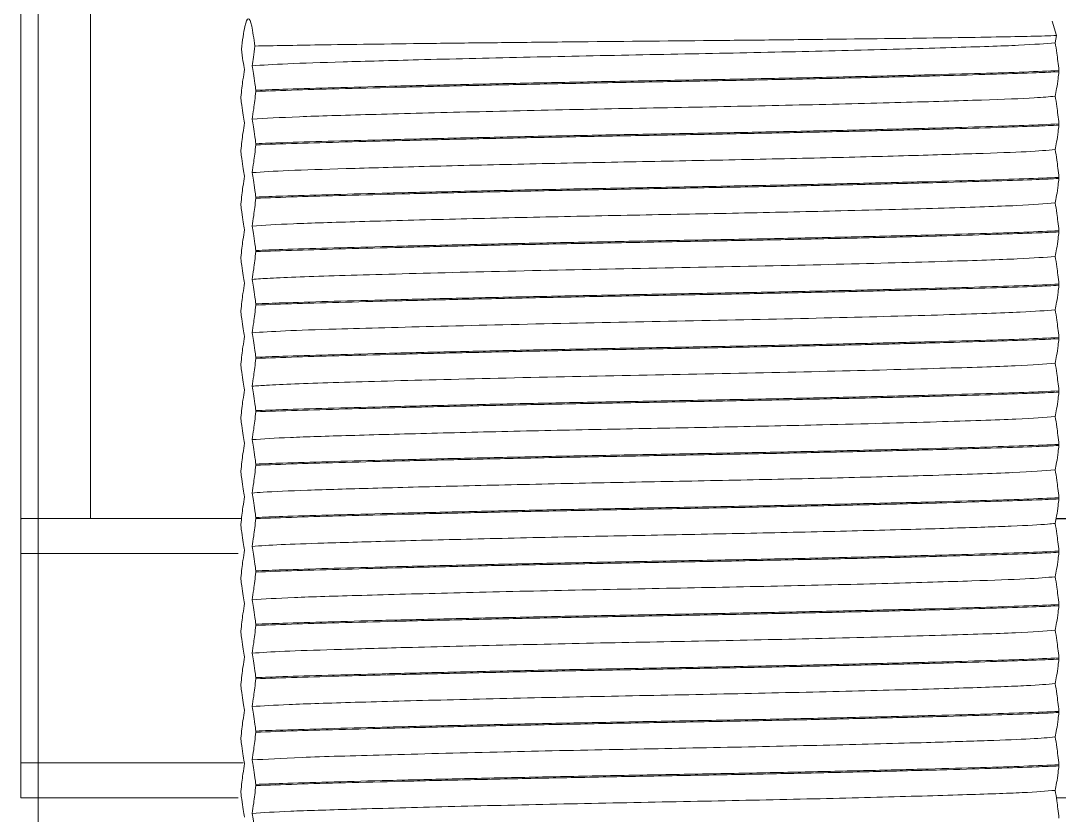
# Model space of a CAD drawing. Extents: x 500 to 100500, y -14500 to 21140.
# Drawn here: x 8970.5 to 9000.21, y -6839.53 to -6816.79 of the extents above; entities that cross this region are included whole.
import ezdxf

# ---------------------------------------------------------------- set-up
doc = ezdxf.new("R2010")
doc.units = 0
doc.linetypes.add('SLD-Solid', pattern=[0])
doc.layers.add('M06SMMF-001B', color=7, linetype='CONTINUOUS')
doc.layers.add('MODEL', color=7, linetype='SLD-Solid', lineweight=15)

# ---------------------------------------------------------------- blocks, each defined once
blk = doc.blocks.new('KA$Cbf7906b1')
at = {"layer": 'MODEL'}
blk.add_line((167.501, 120.6), (167.501, 60.6), dxfattribs=at)
blk = doc.blocks.new('KA$C03f0ad08')
at = {"layer": 'MODEL', "color": 4}
for p, q in [((166, 162.6), (166, 187.6)), ((168, 162.6), (168, 187.6)), ((138.489, 176.829), (138.364, 176.421)), ((138.364, 176.421), (138.405, 176.213)), ((138.297, 175.384), (138.297, 175.418)), ((161.275, 174.82), (161.275, 174.854)), ((161.703, 174.654), (161.703, 174.62)), ((138.297, 173.856), (138.297, 173.89)), ((161.275, 173.291), (161.275, 173.325)), ((161.703, 173.126), (161.703, 173.092)), ((138.297, 172.328), (138.297, 172.361)), ((161.275, 171.763), (161.275, 171.797)), ((161.703, 171.597), (161.703, 171.564)), ((138.297, 170.799), (138.297, 170.833)), ((161.275, 170.235), (161.275, 170.269)), ((161.703, 170.069), (161.703, 170.035)), ((138.297, 169.271), (138.297, 169.305)), ((161.275, 168.707), (161.275, 168.74)), ((161.703, 168.541), (161.703, 168.507)), ((138.297, 167.743), (138.297, 167.777)), ((161.275, 167.178), (161.275, 167.212)), ((161.703, 167.012), (161.703, 166.979)), ((138.297, 166.214), (138.297, 166.248)), ((161.275, 165.65), (161.275, 165.684)), ((161.703, 165.484), (161.703, 165.45)), ((138.297, 164.686), (138.297, 164.72)), ((161.275, 164.122), (161.275, 164.155)), ((161.703, 163.956), (161.703, 163.922)), ((138.297, 163.158), (138.297, 163.192)), ((109.56, 162.6), (138.377, 162.6)), ((138.379, 162.59), (124.511, 162.59)), ((161.275, 162.593), (161.275, 162.627)), ((161.684, 162.6), (166, 162.6)), ((166, 162.6), (168, 162.6)), ((167.98, 162.59), (167.98, 162.6)), ((168, 162.59), (167.98, 162.59)), ((168, 161.6), (168, 162.59)), ((161.703, 162.428), (161.703, 162.394)), ((138.297, 161.63), (138.297, 161.663)), ((161.782, 161.6), (168, 161.6)), ((168, 161.6), (168, 155.6)), ((161.275, 161.065), (161.275, 161.099)), ((161.703, 160.899), (161.703, 160.865)), ((138.297, 160.101), (138.297, 160.135)), ((161.275, 159.537), (161.275, 159.571)), ((161.703, 159.371), (161.703, 159.337)), ((138.297, 158.573), (138.297, 158.607)), ((161.275, 158.008), (161.275, 158.042)), ((161.703, 157.843), (161.703, 157.809)), ((138.297, 157.045), (138.297, 157.078)), ((161.275, 156.48), (161.275, 156.514)), ((161.703, 156.314), (161.703, 156.281)), ((138.297, 155.516), (138.297, 155.55)), ((161.637, 155.6), (168, 155.6)), ((168, 155.6), (168, 154.6)), ((161.275, 154.952), (161.275, 154.986)), ((138.37, 154.6), (124.529, 154.6)), ((161.703, 154.786), (161.703, 154.752)), ((168, 154.6), (161.78, 154.6))]:
    blk.add_line(p, q, dxfattribs=at)
for points, knots in [([(161.301, 176.119), (161.331, 176.333), (161.392, 176.767), (161.49, 176.969), (161.591, 176.755), (161.656, 176.272), (161.689, 176.027)], [0, 0, 0, 0, 0.239274, 0.48511, 0.738176, 1, 1, 1, 1]), ([(138.405, 176.213), (138.389, 176.119), (138.362, 175.966), (138.326, 175.686), (138.307, 175.507), (138.297, 175.418)], [0, 0, 0, 0, 0.440715, 0.720095, 1, 1, 1, 1]), ([(138.364, 176.421), (138.581, 176.413), (138.988, 176.398), (140.047, 176.379), (141.733, 176.352), (143.949, 176.323), (146.462, 176.294), (149.112, 176.268), (151.884, 176.243), (154.501, 176.215), (156.361, 176.193), (158.033, 176.172), (159.863, 176.147), (160.745, 176.13), (161.301, 176.119)], [0, 0, 0, 0, 0.0761134, 0.1431808, 0.2102505, 0.3440621, 0.4113081, 0.4785542, 0.6125513, 0.6803199, 0.7480886, 0.8160441, 0.8839995, 1, 1, 1, 1]), ([(138.405, 176.213), (138.689, 176.189), (139.255, 176.142), (141.298, 176.076), (143.998, 176), (147.151, 175.927), (150.431, 175.866), (153.69, 175.798), (156.57, 175.729), (158.827, 175.665), (160.493, 175.612), (161.084, 175.573), (161.383, 175.554)], [0, 0, 0, 0, 0.107479, 0.21406, 0.324666, 0.428511, 0.528324, 0.630655, 0.735401, 0.825065, 0.91145, 1, 1, 1, 1]), ([(161.383, 175.554), (161.369, 175.632), (161.341, 175.79), (161.314, 176.009), (161.301, 176.119)], [0, 0, 0, 0, 0.498891, 1, 1, 1, 1]), ([(161.689, 176.027), (161.673, 175.91), (161.643, 175.676), (161.611, 175.524), (161.595, 175.448)], [0, 0, 0, 0, 0.498577, 1, 1, 1, 1]), ([(138.297, 175.418), (138.605, 175.404), (139.194, 175.378), (140.498, 175.337), (142.003, 175.295), (143.746, 175.251), (145.662, 175.209), (147.704, 175.168), (149.809, 175.13), (151.92, 175.091), (153.978, 175.049), (155.92, 175.006), (157.699, 174.963), (159.249, 174.921), (160.454, 174.886), (161.028, 174.863), (161.275, 174.854)], [0, 0, 0, 0, 0.078879, 0.151094, 0.223309, 0.295526, 0.367743, 0.439964, 0.512185, 0.584401, 0.656616, 0.728832, 0.801048, 0.873269, 0.94549, 1, 1, 1, 1]), ([(138.297, 175.384), (138.305, 175.319), (138.326, 175.141), (138.362, 174.89), (138.391, 174.753), (138.405, 174.684)], [0, 0, 0, 0, 0.222516, 0.610328, 1, 1, 1, 1]), ([(161.275, 174.82), (160.907, 174.834), (160.201, 174.86), (158.75, 174.901), (157.121, 174.943), (155.279, 174.986), (153.292, 175.029), (151.21, 175.07), (149.094, 175.108), (147.004, 175.147), (144.997, 175.189), (143.136, 175.232), (141.464, 175.275), (140.045, 175.317), (138.978, 175.352), (138.502, 175.375), (138.297, 175.384)], [0, 0, 0, 0, 0.078879, 0.151094, 0.223309, 0.295526, 0.367743, 0.439964, 0.512185, 0.584401, 0.656616, 0.728832, 0.801048, 0.873269, 0.94549, 1, 1, 1, 1]), ([(161.275, 174.854), (161.283, 174.919), (161.304, 175.097), (161.34, 175.348), (161.369, 175.485), (161.383, 175.554)], [0, 0, 0, 0, 0.222516, 0.610328, 1, 1, 1, 1]), ([(161.595, 175.448), (161.611, 175.355), (161.638, 175.202), (161.674, 174.922), (161.693, 174.743), (161.703, 174.654)], [0, 0, 0, 0, 0.440715, 0.720095, 1, 1, 1, 1]), ([(161.383, 174.025), (161.367, 174.119), (161.34, 174.272), (161.305, 174.552), (161.285, 174.731), (161.275, 174.82)], [0, 0, 0, 0, 0.440715, 0.720095, 1, 1, 1, 1]), ([(138.405, 174.684), (138.389, 174.591), (138.362, 174.437), (138.326, 174.157), (138.307, 173.979), (138.297, 173.89)], [0, 0, 0, 0, 0.4407152, 0.7200952, 1, 1, 1, 1]), ([(138.405, 174.684), (138.575, 174.668), (138.979, 174.63), (140.428, 174.575), (142.734, 174.505), (145.649, 174.432), (148.866, 174.366), (152.161, 174.304), (155.324, 174.232), (158.053, 174.159), (160.251, 174.095), (160.995, 174.049), (161.383, 174.025)], [0, 0, 0, 0, 0.072165, 0.171754, 0.275136, 0.379826, 0.481696, 0.581799, 0.685905, 0.790259, 0.890843, 1, 1, 1, 1]), ([(161.703, 174.62), (161.695, 174.555), (161.674, 174.376), (161.638, 174.126), (161.609, 173.989), (161.595, 173.92)], [0, 0, 0, 0, 0.222516, 0.610328, 1, 1, 1, 1]), ([(138.297, 173.89), (138.605, 173.876), (139.194, 173.85), (140.498, 173.808), (142.003, 173.766), (143.746, 173.723), (145.662, 173.68), (147.704, 173.639), (149.809, 173.601), (151.92, 173.562), (153.978, 173.52), (155.92, 173.477), (157.699, 173.434), (159.249, 173.393), (160.454, 173.357), (161.028, 173.335), (161.275, 173.325)], [0, 0, 0, 0, 0.078879, 0.151094, 0.223309, 0.295526, 0.367743, 0.439964, 0.512185, 0.584401, 0.656616, 0.728832, 0.801048, 0.873269, 0.94549, 1, 1, 1, 1]), ([(138.297, 173.856), (138.305, 173.791), (138.326, 173.612), (138.362, 173.362), (138.391, 173.225), (138.405, 173.156)], [0, 0, 0, 0, 0.222516, 0.610328, 1, 1, 1, 1]), ([(161.275, 173.291), (160.907, 173.305), (160.201, 173.332), (158.75, 173.373), (157.121, 173.415), (155.279, 173.458), (153.292, 173.501), (151.21, 173.542), (149.094, 173.58), (147.004, 173.619), (144.997, 173.661), (143.136, 173.704), (141.464, 173.747), (140.045, 173.789), (138.978, 173.824), (138.502, 173.846), (138.297, 173.856)], [0, 0, 0, 0, 0.078879, 0.151094, 0.223309, 0.295526, 0.367743, 0.439964, 0.512185, 0.584401, 0.656616, 0.728832, 0.801048, 0.873269, 0.94549, 1, 1, 1, 1]), ([(161.275, 173.325), (161.283, 173.39), (161.304, 173.569), (161.34, 173.82), (161.369, 173.957), (161.383, 174.025)], [0, 0, 0, 0, 0.222516, 0.610328, 1, 1, 1, 1]), ([(161.595, 173.92), (161.611, 173.826), (161.638, 173.673), (161.674, 173.393), (161.693, 173.215), (161.703, 173.126)], [0, 0, 0, 0, 0.440715, 0.720095, 1, 1, 1, 1]), ([(161.383, 172.497), (161.367, 172.591), (161.34, 172.744), (161.305, 173.024), (161.285, 173.202), (161.275, 173.291)], [0, 0, 0, 0, 0.440715, 0.720095, 1, 1, 1, 1]), ([(138.405, 173.156), (138.389, 173.062), (138.362, 172.909), (138.326, 172.629), (138.307, 172.451), (138.297, 172.361)], [0, 0, 0, 0, 0.4407152, 0.7200952, 1, 1, 1, 1]), ([(138.405, 173.156), (138.634, 173.136), (139.084, 173.096), (140.611, 173.042), (142.672, 172.979), (145.231, 172.914), (148.046, 172.853), (150.96, 172.799), (153.836, 172.738), (156.515, 172.673), (158.744, 172.611), (160.47, 172.557), (161.077, 172.517), (161.383, 172.497)], [0, 0, 0, 0, 0.091286, 0.179862, 0.27187, 0.365016, 0.45637, 0.54473, 0.636124, 0.729273, 0.821249, 0.909801, 1, 1, 1, 1]), ([(161.703, 173.092), (161.695, 173.027), (161.674, 172.848), (161.638, 172.597), (161.609, 172.46), (161.595, 172.392)], [0, 0, 0, 0, 0.222516, 0.610328, 1, 1, 1, 1]), ([(138.297, 172.361), (138.605, 172.348), (139.194, 172.321), (140.498, 172.28), (142.003, 172.238), (143.746, 172.195), (145.662, 172.152), (147.704, 172.111), (149.809, 172.073), (151.92, 172.034), (153.978, 171.992), (155.92, 171.949), (157.699, 171.906), (159.249, 171.864), (160.454, 171.829), (161.028, 171.807), (161.275, 171.797)], [0, 0, 0, 0, 0.078879, 0.151094, 0.223309, 0.295526, 0.367743, 0.439964, 0.512185, 0.584401, 0.656616, 0.728832, 0.801048, 0.873269, 0.94549, 1, 1, 1, 1]), ([(161.275, 171.763), (160.907, 171.777), (160.201, 171.803), (158.75, 171.844), (157.121, 171.887), (155.279, 171.93), (153.292, 171.973), (151.21, 172.014), (149.094, 172.052), (147.004, 172.091), (144.997, 172.133), (143.136, 172.176), (141.464, 172.219), (140.045, 172.26), (138.978, 172.296), (138.502, 172.318), (138.297, 172.328)], [0, 0, 0, 0, 0.078879, 0.151094, 0.223309, 0.295526, 0.367743, 0.439964, 0.512185, 0.584401, 0.656616, 0.728832, 0.801048, 0.873269, 0.94549, 1, 1, 1, 1]), ([(138.297, 172.328), (138.305, 172.263), (138.326, 172.084), (138.362, 171.833), (138.391, 171.696), (138.405, 171.628)], [0, 0, 0, 0, 0.2225156, 0.6103284, 1, 1, 1, 1]), ([(161.275, 171.797), (161.283, 171.862), (161.304, 172.041), (161.34, 172.291), (161.369, 172.428), (161.383, 172.497)], [0, 0, 0, 0, 0.2225156, 0.6103284, 1, 1, 1, 1]), ([(161.595, 172.392), (161.611, 172.298), (161.638, 172.145), (161.674, 171.865), (161.693, 171.687), (161.703, 171.597)], [0, 0, 0, 0, 0.440715, 0.720095, 1, 1, 1, 1]), ([(161.383, 170.969), (161.367, 171.062), (161.34, 171.216), (161.305, 171.496), (161.285, 171.674), (161.275, 171.763)], [0, 0, 0, 0, 0.440715, 0.720095, 1, 1, 1, 1]), ([(138.405, 171.628), (138.389, 171.534), (138.362, 171.381), (138.326, 171.101), (138.307, 170.922), (138.297, 170.833)], [0, 0, 0, 0, 0.440715, 0.720095, 1, 1, 1, 1]), ([(138.405, 171.628), (138.705, 171.603), (139.303, 171.555), (141.491, 171.485), (144.243, 171.409), (147.23, 171.341), (150.129, 171.287), (153.03, 171.228), (155.874, 171.162), (158.368, 171.094), (160.361, 171.034), (161.04, 170.99), (161.383, 170.969)], [0, 0, 0, 0, 0.111764, 0.223071, 0.338366, 0.430574, 0.519332, 0.609779, 0.702781, 0.803886, 0.901135, 1, 1, 1, 1]), ([(161.703, 171.564), (161.695, 171.498), (161.674, 171.32), (161.638, 171.069), (161.609, 170.932), (161.595, 170.864)], [0, 0, 0, 0, 0.222516, 0.610328, 1, 1, 1, 1]), ([(161.275, 170.269), (161.283, 170.334), (161.304, 170.512), (161.34, 170.763), (161.369, 170.9), (161.383, 170.969)], [0, 0, 0, 0, 0.222516, 0.610328, 1, 1, 1, 1]), ([(161.595, 170.864), (161.611, 170.77), (161.638, 170.617), (161.674, 170.337), (161.693, 170.158), (161.703, 170.069)], [0, 0, 0, 0, 0.440715, 0.720095, 1, 1, 1, 1]), ([(138.297, 170.833), (138.605, 170.819), (139.194, 170.793), (140.498, 170.752), (142.003, 170.71), (143.746, 170.667), (145.662, 170.624), (147.704, 170.583), (149.809, 170.545), (151.92, 170.506), (153.978, 170.464), (155.92, 170.421), (157.699, 170.378), (159.249, 170.336), (160.454, 170.301), (161.028, 170.278), (161.275, 170.269)], [0, 0, 0, 0, 0.078879, 0.151094, 0.223309, 0.295526, 0.367743, 0.439964, 0.512185, 0.584401, 0.656616, 0.728832, 0.801048, 0.873269, 0.94549, 1, 1, 1, 1]), ([(138.297, 170.799), (138.305, 170.734), (138.326, 170.556), (138.362, 170.305), (138.391, 170.168), (138.405, 170.099)], [0, 0, 0, 0, 0.222516, 0.610328, 1, 1, 1, 1]), ([(161.275, 170.235), (160.907, 170.249), (160.201, 170.275), (158.75, 170.316), (157.121, 170.358), (155.279, 170.402), (153.292, 170.444), (151.21, 170.485), (149.094, 170.523), (147.004, 170.562), (144.997, 170.604), (143.136, 170.647), (141.464, 170.69), (140.045, 170.732), (138.978, 170.767), (138.502, 170.79), (138.297, 170.799)], [0, 0, 0, 0, 0.078879, 0.151094, 0.223309, 0.295526, 0.367743, 0.439964, 0.512185, 0.584401, 0.656616, 0.728832, 0.801048, 0.873269, 0.94549, 1, 1, 1, 1]), ([(138.405, 170.099), (138.389, 170.006), (138.362, 169.852), (138.326, 169.573), (138.307, 169.394), (138.297, 169.305)], [0, 0, 0, 0, 0.440715, 0.720095, 1, 1, 1, 1]), ([(138.405, 170.099), (138.698, 170.075), (139.282, 170.028), (141.473, 169.957), (144.543, 169.872), (148.313, 169.791), (152.25, 169.718), (155.964, 169.632), (159, 169.548), (160.699, 169.49), (161.224, 169.452), (161.383, 169.44)], [0, 0, 0, 0, 0.1100219, 0.2193881, 0.3432602, 0.4651842, 0.583786, 0.7073276, 0.8300192, 0.9483369, 1, 1, 1, 1]), ([(161.383, 169.44), (161.367, 169.534), (161.34, 169.687), (161.305, 169.967), (161.285, 170.146), (161.275, 170.235)], [0, 0, 0, 0, 0.440715, 0.720095, 1, 1, 1, 1]), ([(161.703, 170.035), (161.695, 169.97), (161.674, 169.791), (161.638, 169.541), (161.609, 169.404), (161.595, 169.335)], [0, 0, 0, 0, 0.222516, 0.610328, 1, 1, 1, 1]), ([(161.275, 168.74), (161.283, 168.806), (161.304, 168.984), (161.34, 169.235), (161.369, 169.372), (161.383, 169.44)], [0, 0, 0, 0, 0.222516, 0.610328, 1, 1, 1, 1]), ([(138.297, 169.305), (138.605, 169.291), (139.194, 169.265), (140.498, 169.224), (142.003, 169.181), (143.746, 169.138), (145.662, 169.095), (147.704, 169.054), (149.809, 169.016), (151.92, 168.977), (153.978, 168.935), (155.92, 168.892), (157.699, 168.85), (159.249, 168.808), (160.454, 168.772), (161.028, 168.75), (161.275, 168.74)], [0, 0, 0, 0, 0.078879, 0.151094, 0.223309, 0.295526, 0.367743, 0.439964, 0.512185, 0.584401, 0.656616, 0.728832, 0.801048, 0.873269, 0.94549, 1, 1, 1, 1]), ([(161.275, 168.707), (160.907, 168.72), (160.201, 168.747), (158.75, 168.788), (157.121, 168.83), (155.279, 168.873), (153.292, 168.916), (151.21, 168.957), (149.094, 168.995), (147.004, 169.034), (144.997, 169.076), (143.136, 169.119), (141.464, 169.162), (140.045, 169.204), (138.978, 169.239), (138.502, 169.261), (138.297, 169.271)], [0, 0, 0, 0, 0.078879, 0.151094, 0.223309, 0.295526, 0.367743, 0.439964, 0.512185, 0.584401, 0.656616, 0.728832, 0.801048, 0.873269, 0.94549, 1, 1, 1, 1]), ([(138.297, 169.271), (138.305, 169.206), (138.326, 169.027), (138.362, 168.777), (138.391, 168.64), (138.405, 168.571)], [0, 0, 0, 0, 0.2225156, 0.6103284, 1, 1, 1, 1]), ([(161.595, 169.335), (161.611, 169.242), (161.638, 169.088), (161.674, 168.808), (161.693, 168.63), (161.703, 168.541)], [0, 0, 0, 0, 0.440715, 0.720095, 1, 1, 1, 1]), ([(138.405, 168.571), (138.389, 168.477), (138.362, 168.324), (138.326, 168.044), (138.307, 167.866), (138.297, 167.777)], [0, 0, 0, 0, 0.440715, 0.720095, 1, 1, 1, 1]), ([(138.405, 168.571), (138.679, 168.548), (139.265, 168.499), (141.489, 168.428), (144.674, 168.341), (148.459, 168.26), (152.394, 168.186), (156.091, 168.1), (158.793, 168.025), (160.549, 167.968), (161.103, 167.931), (161.383, 167.912)], [0, 0, 0, 0, 0.104418, 0.223855, 0.347761, 0.469467, 0.588169, 0.711785, 0.834297, 0.916, 1, 1, 1, 1]), ([(161.383, 167.912), (161.367, 168.006), (161.34, 168.159), (161.305, 168.439), (161.285, 168.617), (161.275, 168.707)], [0, 0, 0, 0, 0.440715, 0.720095, 1, 1, 1, 1]), ([(161.703, 168.507), (161.695, 168.442), (161.674, 168.263), (161.638, 168.013), (161.609, 167.876), (161.595, 167.807)], [0, 0, 0, 0, 0.222516, 0.610328, 1, 1, 1, 1]), ([(161.275, 167.212), (161.283, 167.277), (161.304, 167.456), (161.34, 167.706), (161.369, 167.843), (161.383, 167.912)], [0, 0, 0, 0, 0.2225156, 0.6103284, 1, 1, 1, 1]), ([(138.297, 167.777), (138.605, 167.763), (139.194, 167.736), (140.498, 167.695), (142.003, 167.653), (143.746, 167.61), (145.662, 167.567), (147.704, 167.526), (149.809, 167.488), (151.92, 167.449), (153.978, 167.407), (155.92, 167.364), (157.699, 167.321), (159.249, 167.279), (160.454, 167.244), (161.028, 167.222), (161.275, 167.212)], [0, 0, 0, 0, 0.078879, 0.151094, 0.223309, 0.295526, 0.367743, 0.439964, 0.512185, 0.584401, 0.656616, 0.728832, 0.801048, 0.873269, 0.94549, 1, 1, 1, 1]), ([(161.275, 167.178), (160.907, 167.192), (160.201, 167.219), (158.75, 167.26), (157.121, 167.302), (155.279, 167.345), (153.292, 167.388), (151.21, 167.429), (149.094, 167.467), (147.004, 167.506), (144.997, 167.548), (143.136, 167.591), (141.464, 167.634), (140.045, 167.675), (138.978, 167.711), (138.502, 167.733), (138.297, 167.743)], [0, 0, 0, 0, 0.078879, 0.1510942, 0.2233094, 0.2955263, 0.3677432, 0.439964, 0.5121848, 0.5844005, 0.6566163, 0.7288322, 0.8010482, 0.8732691, 0.9454899, 1, 1, 1, 1]), ([(138.297, 167.743), (138.305, 167.678), (138.326, 167.499), (138.362, 167.248), (138.391, 167.111), (138.405, 167.043)], [0, 0, 0, 0, 0.222516, 0.610328, 1, 1, 1, 1]), ([(161.595, 167.807), (161.611, 167.713), (161.638, 167.56), (161.674, 167.28), (161.693, 167.102), (161.703, 167.012)], [0, 0, 0, 0, 0.440715, 0.720095, 1, 1, 1, 1]), ([(138.405, 167.043), (138.389, 166.949), (138.362, 166.796), (138.326, 166.516), (138.307, 166.338), (138.297, 166.248)], [0, 0, 0, 0, 0.440715, 0.720095, 1, 1, 1, 1]), ([(138.405, 167.043), (138.714, 167.018), (139.33, 166.969), (141.642, 166.895), (144.807, 166.809), (148.604, 166.729), (152.538, 166.655), (156.217, 166.569), (159.191, 166.486), (160.769, 166.43), (161.254, 166.393), (161.383, 166.384)], [0, 0, 0, 0, 0.11431, 0.228434, 0.352409, 0.473934, 0.592801, 0.716528, 0.838896, 0.95731, 1, 1, 1, 1]), ([(161.383, 166.384), (161.367, 166.477), (161.34, 166.631), (161.305, 166.911), (161.285, 167.089), (161.275, 167.178)], [0, 0, 0, 0, 0.440715, 0.720095, 1, 1, 1, 1]), ([(161.703, 166.979), (161.695, 166.913), (161.674, 166.735), (161.638, 166.484), (161.609, 166.347), (161.595, 166.279)], [0, 0, 0, 0, 0.222516, 0.610328, 1, 1, 1, 1]), ([(161.275, 165.684), (161.283, 165.749), (161.304, 165.928), (161.34, 166.178), (161.369, 166.315), (161.383, 166.384)], [0, 0, 0, 0, 0.222516, 0.610328, 1, 1, 1, 1]), ([(138.297, 166.248), (138.605, 166.234), (139.194, 166.208), (140.498, 166.167), (142.003, 166.125), (143.746, 166.082), (145.662, 166.039), (147.704, 165.998), (149.809, 165.96), (151.92, 165.921), (153.978, 165.879), (155.92, 165.836), (157.699, 165.793), (159.249, 165.751), (160.454, 165.716), (161.028, 165.693), (161.275, 165.684)], [0, 0, 0, 0, 0.078879, 0.151094, 0.223309, 0.295526, 0.367743, 0.439964, 0.512185, 0.584401, 0.656616, 0.728832, 0.801048, 0.873269, 0.94549, 1, 1, 1, 1]), ([(138.297, 166.214), (138.305, 166.149), (138.326, 165.971), (138.362, 165.72), (138.391, 165.583), (138.405, 165.515)], [0, 0, 0, 0, 0.222516, 0.610328, 1, 1, 1, 1]), ([(161.275, 165.65), (160.907, 165.664), (160.201, 165.69), (158.75, 165.731), (157.121, 165.774), (155.279, 165.817), (153.292, 165.859), (151.21, 165.9), (149.094, 165.938), (147.004, 165.977), (144.997, 166.019), (143.136, 166.062), (141.464, 166.105), (140.045, 166.147), (138.978, 166.182), (138.502, 166.205), (138.297, 166.214)], [0, 0, 0, 0, 0.078879, 0.151094, 0.223309, 0.295526, 0.367743, 0.439964, 0.512185, 0.584401, 0.656616, 0.728832, 0.801048, 0.873269, 0.94549, 1, 1, 1, 1]), ([(161.595, 166.279), (161.611, 166.185), (161.638, 166.032), (161.674, 165.752), (161.693, 165.573), (161.703, 165.484)], [0, 0, 0, 0, 0.440715, 0.720095, 1, 1, 1, 1]), ([(138.405, 165.515), (138.389, 165.421), (138.362, 165.268), (138.326, 164.988), (138.307, 164.809), (138.297, 164.72)], [0, 0, 0, 0, 0.440715, 0.720095, 1, 1, 1, 1]), ([(138.405, 165.515), (138.709, 165.49), (139.336, 165.439), (141.697, 165.365), (144.68, 165.285), (147.797, 165.216), (150.707, 165.163), (153.592, 165.102), (156.321, 165.037), (158.629, 164.973), (160.436, 164.917), (161.065, 164.876), (161.383, 164.855)], [0, 0, 0, 0, 0.112909, 0.232712, 0.356591, 0.448275, 0.536725, 0.627899, 0.721076, 0.815781, 0.906907, 1, 1, 1, 1]), ([(161.383, 164.855), (161.367, 164.949), (161.34, 165.102), (161.305, 165.382), (161.285, 165.561), (161.275, 165.65)], [0, 0, 0, 0, 0.440715, 0.720095, 1, 1, 1, 1]), ([(161.703, 165.45), (161.695, 165.385), (161.674, 165.207), (161.638, 164.956), (161.609, 164.819), (161.595, 164.75)], [0, 0, 0, 0, 0.222516, 0.610328, 1, 1, 1, 1]), ([(138.297, 164.72), (138.605, 164.706), (139.194, 164.68), (140.498, 164.639), (142.003, 164.596), (143.746, 164.553), (145.662, 164.51), (147.704, 164.47), (149.809, 164.432), (151.92, 164.393), (153.978, 164.351), (155.92, 164.308), (157.699, 164.265), (159.249, 164.223), (160.454, 164.188), (161.028, 164.165), (161.275, 164.155)], [0, 0, 0, 0, 0.078879, 0.151094, 0.223309, 0.295526, 0.367743, 0.439964, 0.512185, 0.584401, 0.656616, 0.728832, 0.801048, 0.873269, 0.94549, 1, 1, 1, 1]), ([(161.275, 164.122), (160.907, 164.135), (160.201, 164.162), (158.75, 164.203), (157.121, 164.245), (155.279, 164.288), (153.292, 164.331), (151.21, 164.372), (149.094, 164.41), (147.004, 164.449), (144.997, 164.491), (143.136, 164.534), (141.464, 164.577), (140.045, 164.619), (138.978, 164.654), (138.502, 164.677), (138.297, 164.686)], [0, 0, 0, 0, 0.078879, 0.151094, 0.223309, 0.295526, 0.367743, 0.439964, 0.512185, 0.584401, 0.656616, 0.728832, 0.801048, 0.873269, 0.94549, 1, 1, 1, 1]), ([(138.297, 164.686), (138.305, 164.621), (138.326, 164.442), (138.362, 164.192), (138.391, 164.055), (138.405, 163.986)], [0, 0, 0, 0, 0.222516, 0.610328, 1, 1, 1, 1]), ([(161.275, 164.155), (161.283, 164.221), (161.304, 164.399), (161.34, 164.65), (161.369, 164.787), (161.383, 164.855)], [0, 0, 0, 0, 0.222516, 0.610328, 1, 1, 1, 1]), ([(161.595, 164.75), (161.611, 164.657), (161.638, 164.503), (161.674, 164.223), (161.693, 164.045), (161.703, 163.956)], [0, 0, 0, 0, 0.440715, 0.720095, 1, 1, 1, 1]), ([(161.383, 163.327), (161.367, 163.421), (161.34, 163.574), (161.305, 163.854), (161.285, 164.032), (161.275, 164.122)], [0, 0, 0, 0, 0.440715, 0.720095, 1, 1, 1, 1]), ([(138.405, 163.986), (138.389, 163.892), (138.362, 163.739), (138.326, 163.459), (138.307, 163.281), (138.297, 163.192)], [0, 0, 0, 0, 0.440715, 0.720095, 1, 1, 1, 1]), ([(138.405, 163.986), (138.729, 163.961), (139.378, 163.909), (141.611, 163.84), (144.237, 163.768), (146.984, 163.705), (149.877, 163.65), (152.784, 163.591), (155.56, 163.527), (157.986, 163.464), (159.881, 163.406), (160.923, 163.362), (161.284, 163.335), (161.383, 163.327)], [0, 0, 0, 0, 0.118415, 0.237154, 0.330255, 0.422638, 0.51162, 0.6017, 0.694569, 0.787353, 0.877192, 0.966375, 1, 1, 1, 1]), ([(161.703, 163.922), (161.695, 163.857), (161.674, 163.678), (161.638, 163.428), (161.609, 163.291), (161.595, 163.222)], [0, 0, 0, 0, 0.222516, 0.610328, 1, 1, 1, 1]), ([(138.297, 163.192), (138.605, 163.178), (139.194, 163.151), (140.498, 163.11), (142.003, 163.068), (143.746, 163.025), (145.662, 162.982), (147.704, 162.941), (149.809, 162.903), (151.92, 162.864), (153.978, 162.822), (155.92, 162.779), (157.699, 162.736), (159.249, 162.695), (160.454, 162.659), (161.028, 162.637), (161.275, 162.627)], [0, 0, 0, 0, 0.078879, 0.151094, 0.223309, 0.295526, 0.367743, 0.439964, 0.512185, 0.584401, 0.656616, 0.728832, 0.801048, 0.873269, 0.94549, 1, 1, 1, 1]), ([(161.275, 162.593), (160.907, 162.607), (160.201, 162.634), (158.75, 162.675), (157.121, 162.717), (155.279, 162.76), (153.292, 162.803), (151.21, 162.844), (149.094, 162.882), (147.004, 162.921), (144.997, 162.963), (143.136, 163.006), (141.464, 163.049), (140.045, 163.091), (138.978, 163.126), (138.502, 163.148), (138.297, 163.158)], [0, 0, 0, 0, 0.078879, 0.151094, 0.223309, 0.295526, 0.367743, 0.439964, 0.512185, 0.584401, 0.656616, 0.728832, 0.801048, 0.873269, 0.94549, 1, 1, 1, 1]), ([(138.297, 163.158), (138.305, 163.093), (138.326, 162.914), (138.362, 162.663), (138.391, 162.527), (138.405, 162.458)], [0, 0, 0, 0, 0.222516, 0.610328, 1, 1, 1, 1]), ([(161.275, 162.627), (161.283, 162.692), (161.304, 162.871), (161.34, 163.122), (161.369, 163.258), (161.383, 163.327)], [0, 0, 0, 0, 0.2225156, 0.6103284, 1, 1, 1, 1]), ([(161.595, 163.222), (161.611, 163.128), (161.638, 162.975), (161.674, 162.695), (161.693, 162.517), (161.703, 162.428)], [0, 0, 0, 0, 0.440715, 0.720095, 1, 1, 1, 1]), ([(161.383, 161.799), (161.367, 161.893), (161.34, 162.046), (161.305, 162.326), (161.285, 162.504), (161.275, 162.593)], [0, 0, 0, 0, 0.440715, 0.720095, 1, 1, 1, 1]), ([(138.405, 162.458), (138.389, 162.364), (138.362, 162.211), (138.326, 161.931), (138.307, 161.753), (138.297, 161.663)], [0, 0, 0, 0, 0.440715, 0.720095, 1, 1, 1, 1]), ([(138.405, 162.458), (138.471, 162.451), (138.717, 162.423), (139.565, 162.38), (141.253, 162.322), (143.514, 162.258), (146.184, 162.194), (149.05, 162.136), (151.966, 162.081), (154.796, 162.017), (157.348, 161.953), (159.278, 161.896), (160.655, 161.849), (161.138, 161.816), (161.383, 161.799)], [0, 0, 0, 0, 0.032478, 0.121658, 0.211395, 0.304108, 0.396942, 0.487023, 0.575916, 0.668221, 0.761279, 0.852172, 0.924917, 1, 1, 1, 1]), ([(161.703, 162.394), (161.695, 162.329), (161.674, 162.15), (161.638, 161.899), (161.609, 161.762), (161.595, 161.694)], [0, 0, 0, 0, 0.222516, 0.610328, 1, 1, 1, 1]), ([(138.297, 161.663), (138.605, 161.65), (139.194, 161.623), (140.498, 161.582), (142.003, 161.54), (143.746, 161.497), (145.662, 161.454), (147.704, 161.413), (149.809, 161.375), (151.92, 161.336), (153.978, 161.294), (155.92, 161.251), (157.699, 161.208), (159.249, 161.166), (160.454, 161.131), (161.028, 161.109), (161.275, 161.099)], [0, 0, 0, 0, 0.078879, 0.151094, 0.223309, 0.295526, 0.367743, 0.439964, 0.512185, 0.584401, 0.656616, 0.728832, 0.801048, 0.873269, 0.94549, 1, 1, 1, 1]), ([(161.275, 161.099), (161.283, 161.164), (161.304, 161.343), (161.34, 161.593), (161.369, 161.73), (161.383, 161.799)], [0, 0, 0, 0, 0.222516, 0.610328, 1, 1, 1, 1]), ([(161.595, 161.694), (161.611, 161.6), (161.638, 161.447), (161.674, 161.167), (161.693, 160.988), (161.703, 160.899)], [0, 0, 0, 0, 0.440715, 0.720095, 1, 1, 1, 1]), ([(161.275, 161.065), (160.907, 161.079), (160.201, 161.105), (158.75, 161.146), (157.121, 161.189), (155.279, 161.232), (153.292, 161.275), (151.21, 161.315), (149.094, 161.353), (147.004, 161.393), (144.997, 161.435), (143.136, 161.478), (141.464, 161.52), (140.045, 161.562), (138.978, 161.597), (138.502, 161.62), (138.297, 161.63)], [0, 0, 0, 0, 0.078879, 0.151094, 0.223309, 0.295526, 0.367743, 0.439964, 0.512185, 0.584401, 0.656616, 0.728832, 0.801048, 0.873269, 0.94549, 1, 1, 1, 1]), ([(138.297, 161.63), (138.305, 161.564), (138.326, 161.386), (138.362, 161.135), (138.391, 160.998), (138.405, 160.93)], [0, 0, 0, 0, 0.222516, 0.610328, 1, 1, 1, 1]), ([(161.383, 160.271), (161.367, 160.364), (161.34, 160.517), (161.305, 160.797), (161.285, 160.976), (161.275, 161.065)], [0, 0, 0, 0, 0.440715, 0.720095, 1, 1, 1, 1]), ([(138.405, 160.93), (138.389, 160.836), (138.362, 160.683), (138.326, 160.403), (138.307, 160.224), (138.297, 160.135)], [0, 0, 0, 0, 0.440715, 0.720095, 1, 1, 1, 1]), ([(138.405, 160.93), (138.642, 160.909), (139.11, 160.868), (140.765, 160.81), (143.1, 160.74), (146.073, 160.668), (149.313, 160.603), (152.586, 160.54), (155.683, 160.468), (158.306, 160.397), (160.343, 160.336), (161.035, 160.293), (161.383, 160.271)], [0, 0, 0, 0, 0.09373, 0.185528, 0.289322, 0.393859, 0.495046, 0.595703, 0.698536, 0.801118, 0.899799, 1, 1, 1, 1]), ([(161.703, 160.865), (161.695, 160.8), (161.674, 160.622), (161.638, 160.371), (161.609, 160.234), (161.595, 160.165)], [0, 0, 0, 0, 0.222516, 0.610328, 1, 1, 1, 1]), ([(161.275, 159.571), (161.283, 159.636), (161.304, 159.814), (161.34, 160.065), (161.369, 160.202), (161.383, 160.271)], [0, 0, 0, 0, 0.222516, 0.610328, 1, 1, 1, 1]), ([(161.595, 160.165), (161.611, 160.072), (161.638, 159.919), (161.674, 159.639), (161.693, 159.46), (161.703, 159.371)], [0, 0, 0, 0, 0.440715, 0.720095, 1, 1, 1, 1]), ([(138.297, 160.135), (138.605, 160.121), (139.194, 160.095), (140.498, 160.054), (142.003, 160.011), (143.746, 159.968), (145.662, 159.926), (147.704, 159.885), (149.809, 159.847), (151.92, 159.808), (153.978, 159.766), (155.92, 159.723), (157.699, 159.68), (159.249, 159.638), (160.454, 159.603), (161.028, 159.58), (161.275, 159.571)], [0, 0, 0, 0, 0.078879, 0.1510942, 0.2233094, 0.2955263, 0.3677432, 0.439964, 0.5121848, 0.5844005, 0.6566163, 0.7288322, 0.8010482, 0.8732691, 0.9454899, 1, 1, 1, 1]), ([(138.297, 160.101), (138.305, 160.036), (138.326, 159.857), (138.362, 159.607), (138.391, 159.47), (138.405, 159.401)], [0, 0, 0, 0, 0.222516, 0.610328, 1, 1, 1, 1]), ([(161.275, 159.537), (160.907, 159.551), (160.201, 159.577), (158.75, 159.618), (157.121, 159.66), (155.279, 159.703), (153.292, 159.746), (151.21, 159.787), (149.094, 159.825), (147.004, 159.864), (144.997, 159.906), (143.136, 159.949), (141.464, 159.992), (140.045, 160.034), (138.978, 160.069), (138.502, 160.092), (138.297, 160.101)], [0, 0, 0, 0, 0.078879, 0.1510942, 0.2233094, 0.2955263, 0.3677432, 0.439964, 0.5121848, 0.5844005, 0.6566163, 0.7288322, 0.8010482, 0.8732691, 0.9454899, 1, 1, 1, 1]), ([(138.405, 159.401), (138.389, 159.308), (138.362, 159.154), (138.326, 158.874), (138.307, 158.696), (138.297, 158.607)], [0, 0, 0, 0, 0.440715, 0.720095, 1, 1, 1, 1]), ([(138.405, 159.401), (138.711, 159.377), (139.323, 159.327), (141.574, 159.256), (144.483, 159.177), (147.756, 159.104), (151.048, 159.043), (154.279, 158.973), (157.022, 158.905), (159.085, 158.845), (160.569, 158.797), (161.109, 158.761), (161.383, 158.742)], [0, 0, 0, 0, 0.113553, 0.226847, 0.344089, 0.447363, 0.546944, 0.650037, 0.754786, 0.837595, 0.917636, 1, 1, 1, 1]), ([(161.383, 158.742), (161.367, 158.836), (161.34, 158.989), (161.305, 159.269), (161.285, 159.447), (161.275, 159.537)], [0, 0, 0, 0, 0.4407152, 0.7200952, 1, 1, 1, 1]), ([(161.703, 159.337), (161.695, 159.272), (161.674, 159.093), (161.638, 158.843), (161.609, 158.706), (161.595, 158.637)], [0, 0, 0, 0, 0.222516, 0.610328, 1, 1, 1, 1]), ([(161.275, 158.042), (161.283, 158.107), (161.304, 158.286), (161.34, 158.537), (161.369, 158.674), (161.383, 158.742)], [0, 0, 0, 0, 0.222516, 0.610328, 1, 1, 1, 1]), ([(138.297, 158.607), (138.605, 158.593), (139.194, 158.567), (140.498, 158.525), (142.003, 158.483), (143.746, 158.44), (145.662, 158.397), (147.704, 158.356), (149.809, 158.318), (151.92, 158.279), (153.978, 158.237), (155.92, 158.194), (157.699, 158.151), (159.249, 158.11), (160.454, 158.074), (161.028, 158.052), (161.275, 158.042)], [0, 0, 0, 0, 0.078879, 0.151094, 0.223309, 0.295526, 0.367743, 0.439964, 0.512185, 0.584401, 0.656616, 0.728832, 0.801048, 0.873269, 0.94549, 1, 1, 1, 1]), ([(161.275, 158.008), (160.907, 158.022), (160.201, 158.049), (158.75, 158.09), (157.121, 158.132), (155.279, 158.175), (153.292, 158.218), (151.21, 158.259), (149.094, 158.297), (147.004, 158.336), (144.997, 158.378), (143.136, 158.421), (141.464, 158.464), (140.045, 158.506), (138.978, 158.541), (138.502, 158.563), (138.297, 158.573)], [0, 0, 0, 0, 0.078879, 0.151094, 0.223309, 0.295526, 0.367743, 0.439964, 0.512185, 0.584401, 0.656616, 0.728832, 0.801048, 0.873269, 0.94549, 1, 1, 1, 1]), ([(138.297, 158.573), (138.305, 158.508), (138.326, 158.329), (138.362, 158.079), (138.391, 157.942), (138.405, 157.873)], [0, 0, 0, 0, 0.222516, 0.610328, 1, 1, 1, 1]), ([(161.595, 158.637), (161.611, 158.543), (161.638, 158.39), (161.674, 158.11), (161.693, 157.932), (161.703, 157.843)], [0, 0, 0, 0, 0.440715, 0.720095, 1, 1, 1, 1]), ([(138.405, 157.873), (138.389, 157.779), (138.362, 157.626), (138.326, 157.346), (138.307, 157.168), (138.297, 157.078)], [0, 0, 0, 0, 0.440715, 0.720095, 1, 1, 1, 1]), ([(138.405, 157.873), (138.632, 157.853), (139.11, 157.811), (140.809, 157.752), (143.24, 157.68), (146.232, 157.608), (149.48, 157.543), (152.767, 157.479), (155.878, 157.407), (158.497, 157.335), (160.425, 157.276), (161.074, 157.234), (161.383, 157.214)], [0, 0, 0, 0, 0.090793, 0.190686, 0.294618, 0.399082, 0.5, 0.600918, 0.705382, 0.809314, 0.909207, 1, 1, 1, 1]), ([(161.383, 157.214), (161.367, 157.308), (161.34, 157.461), (161.305, 157.741), (161.285, 157.919), (161.275, 158.008)], [0, 0, 0, 0, 0.440715, 0.720095, 1, 1, 1, 1]), ([(161.703, 157.809), (161.695, 157.744), (161.674, 157.565), (161.638, 157.314), (161.609, 157.177), (161.595, 157.109)], [0, 0, 0, 0, 0.222516, 0.610328, 1, 1, 1, 1]), ([(161.275, 156.514), (161.283, 156.579), (161.304, 156.758), (161.34, 157.008), (161.369, 157.145), (161.383, 157.214)], [0, 0, 0, 0, 0.222516, 0.610328, 1, 1, 1, 1]), ([(138.297, 157.078), (138.605, 157.065), (139.194, 157.038), (140.498, 156.997), (142.003, 156.955), (143.746, 156.912), (145.662, 156.869), (147.704, 156.828), (149.809, 156.79), (151.92, 156.751), (153.978, 156.709), (155.92, 156.666), (157.699, 156.623), (159.249, 156.581), (160.454, 156.546), (161.028, 156.524), (161.275, 156.514)], [0, 0, 0, 0, 0.078879, 0.151094, 0.223309, 0.295526, 0.367743, 0.439964, 0.512185, 0.584401, 0.656616, 0.728832, 0.801048, 0.873269, 0.94549, 1, 1, 1, 1]), ([(138.297, 157.045), (138.305, 156.98), (138.326, 156.801), (138.362, 156.55), (138.391, 156.413), (138.405, 156.345)], [0, 0, 0, 0, 0.222516, 0.610328, 1, 1, 1, 1]), ([(161.275, 156.48), (160.907, 156.494), (160.201, 156.52), (158.75, 156.561), (157.121, 156.604), (155.279, 156.647), (153.292, 156.69), (151.21, 156.731), (149.094, 156.769), (147.004, 156.808), (144.997, 156.85), (143.136, 156.893), (141.464, 156.935), (140.045, 156.977), (138.978, 157.013), (138.502, 157.035), (138.297, 157.045)], [0, 0, 0, 0, 0.078879, 0.151094, 0.223309, 0.295526, 0.367743, 0.439964, 0.512185, 0.584401, 0.656616, 0.728832, 0.801048, 0.873269, 0.94549, 1, 1, 1, 1]), ([(161.595, 157.109), (161.611, 157.015), (161.638, 156.862), (161.674, 156.582), (161.693, 156.404), (161.703, 156.314)], [0, 0, 0, 0, 0.440715, 0.720095, 1, 1, 1, 1]), ([(138.405, 156.345), (138.389, 156.251), (138.362, 156.098), (138.326, 155.818), (138.307, 155.639), (138.297, 155.55)], [0, 0, 0, 0, 0.440715, 0.720095, 1, 1, 1, 1]), ([(138.405, 156.345), (138.605, 156.326), (138.999, 156.29), (140.286, 156.242), (142.168, 156.181), (144.767, 156.114), (147.921, 156.044), (151.215, 155.983), (154.572, 155.91), (157.656, 155.831), (160.16, 155.76), (160.975, 155.71), (161.383, 155.686)], [0, 0, 0, 0, 0.082364, 0.162405, 0.245214, 0.349963, 0.453056, 0.552637, 0.655911, 0.773153, 0.886447, 1, 1, 1, 1]), ([(161.383, 155.686), (161.367, 155.779), (161.34, 155.933), (161.305, 156.212), (161.285, 156.391), (161.275, 156.48)], [0, 0, 0, 0, 0.440715, 0.720095, 1, 1, 1, 1]), ([(161.703, 156.281), (161.695, 156.215), (161.674, 156.037), (161.638, 155.786), (161.609, 155.649), (161.595, 155.581)], [0, 0, 0, 0, 0.222516, 0.610328, 1, 1, 1, 1]), ([(138.297, 155.55), (138.605, 155.536), (139.194, 155.51), (140.498, 155.469), (142.003, 155.427), (143.746, 155.384), (145.662, 155.341), (147.704, 155.3), (149.809, 155.262), (151.92, 155.223), (153.978, 155.181), (155.92, 155.138), (157.699, 155.095), (159.249, 155.053), (160.454, 155.018), (161.028, 154.995), (161.275, 154.986)], [0, 0, 0, 0, 0.078879, 0.151094, 0.223309, 0.295526, 0.367743, 0.439964, 0.512185, 0.584401, 0.656616, 0.728832, 0.801048, 0.873269, 0.94549, 1, 1, 1, 1]), ([(161.275, 154.952), (160.907, 154.966), (160.201, 154.992), (158.75, 155.033), (157.121, 155.075), (155.279, 155.118), (153.292, 155.161), (151.21, 155.202), (149.094, 155.24), (147.004, 155.279), (144.997, 155.321), (143.136, 155.364), (141.464, 155.407), (140.045, 155.449), (138.978, 155.484), (138.502, 155.507), (138.297, 155.516)], [0, 0, 0, 0, 0.078879, 0.151094, 0.223309, 0.295526, 0.367743, 0.439964, 0.512185, 0.584401, 0.656616, 0.728832, 0.801048, 0.873269, 0.94549, 1, 1, 1, 1]), ([(138.297, 155.516), (138.305, 155.451), (138.326, 155.273), (138.362, 155.022), (138.391, 154.885), (138.405, 154.816)], [0, 0, 0, 0, 0.222516, 0.610328, 1, 1, 1, 1]), ([(161.275, 154.986), (161.283, 155.051), (161.304, 155.229), (161.34, 155.48), (161.369, 155.617), (161.383, 155.686)], [0, 0, 0, 0, 0.222516, 0.610328, 1, 1, 1, 1]), ([(161.595, 155.581), (161.611, 155.487), (161.638, 155.334), (161.674, 155.054), (161.693, 154.875), (161.703, 154.786)], [0, 0, 0, 0, 0.440715, 0.720095, 1, 1, 1, 1]), ([(138.405, 154.816), (138.389, 154.723), (138.362, 154.569), (138.326, 154.29), (138.307, 154.111), (138.297, 154.022)], [0, 0, 0, 0, 0.440715, 0.720095, 1, 1, 1, 1]), ([(138.405, 154.816), (138.664, 154.794), (139.177, 154.751), (140.983, 154.69), (143.425, 154.619), (146.409, 154.547), (149.647, 154.484), (152.931, 154.419), (156.026, 154.347), (158.547, 154.277), (160.427, 154.219), (161.062, 154.178), (161.383, 154.157)], [0, 0, 0, 0, 0.100201, 0.198882, 0.301464, 0.404297, 0.504954, 0.606141, 0.710678, 0.814472, 0.90627, 1, 1, 1, 1]), ([(161.383, 154.157), (161.367, 154.251), (161.34, 154.404), (161.305, 154.684), (161.285, 154.863), (161.275, 154.952)], [0, 0, 0, 0, 0.440715, 0.720095, 1, 1, 1, 1]), ([(161.703, 154.752), (161.695, 154.687), (161.674, 154.508), (161.638, 154.258), (161.609, 154.121), (161.595, 154.052)], [0, 0, 0, 0, 0.222516, 0.610328, 1, 1, 1, 1]), ([(161.275, 153.457), (161.283, 153.522), (161.304, 153.701), (161.34, 153.952), (161.369, 154.089), (161.383, 154.157)], [0, 0, 0, 0, 0.222516, 0.610328, 1, 1, 1, 1])]:
    blk.add_open_spline(points, degree=3, knots=knots, dxfattribs=at)

msp = doc.modelspace()

# ---------------------------------------------------------------- block references
at = {"layer": 'M06SMMF-001B', "xscale": -1}
for name, p in [('KA$C03f0ad08', (9138.497, -6993.638, -10.475)), ('KA$Cbf7906b1', (9138.498, -6918.638, -10.475))]:
    msp.add_blockref(name, p, dxfattribs=at)

doc.saveas('drawing.dxf')
